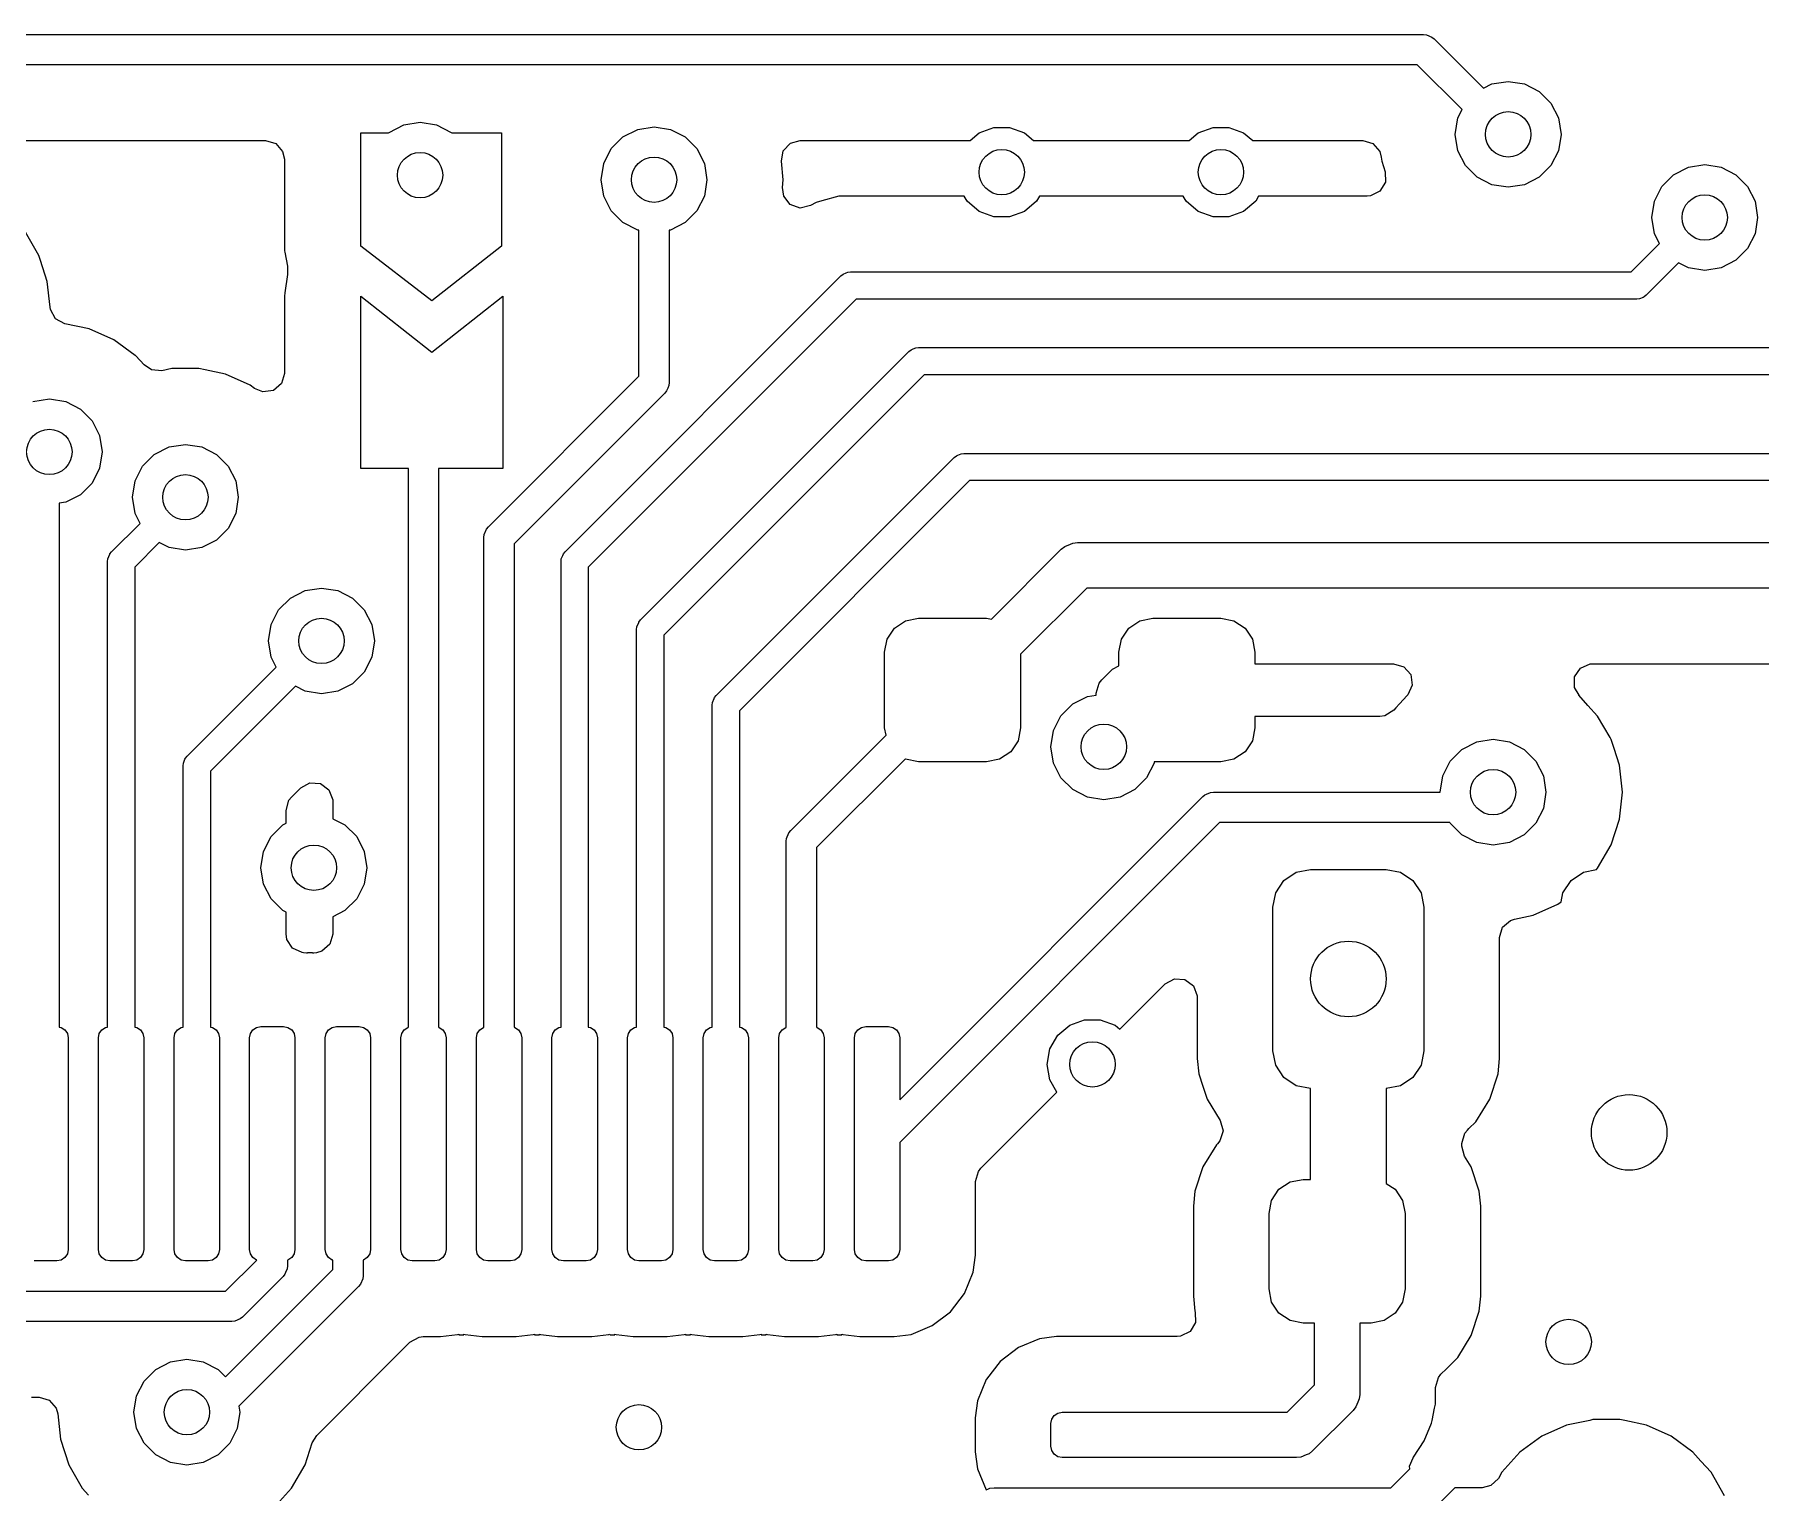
# Model space of a CAD drawing. Extents: x 70 to 224, y -154 to -54.
# Drawn here: x 127.95 to 139.37, y -113.03 to -103.39 of the extents above; entities that cross this region are included whole.
import ezdxf

# ---------------------------------------------------------------- set-up
doc = ezdxf.new("R2010")
doc.units = 0
doc.layers.add('BLACK', color=7, linetype='CONTINUOUS')

msp = doc.modelspace()

# ---------------------------------------------------------------- linework, layer by layer
at = {"layer": 'BLACK', "linetype": 'CONTINUOUS'}
for p, q in [((120.581422, -103.39), (137.14, -103.39)), ((137.14, -103.39), (137.159509, -103.391921)), ((137.159509, -103.391921), (137.195557, -103.406853)), ((137.195557, -103.406853), (137.210711, -103.419289)), ((137.210711, -103.419289), (137.536666, -103.745244)), ((137.098578, -103.59), (120.54, -103.59)), ((137.395244, -103.886666), (137.098578, -103.59)), ((137.536666, -103.745244), (137.591844, -103.71713)), ((137.591844, -103.71713), (137.7, -103.7)), ((137.7, -103.7), (137.808156, -103.71713)), ((137.808156, -103.71713), (137.905725, -103.766844)), ((137.905725, -103.766844), (137.983156, -103.844275)), ((137.36713, -103.941844), (137.395244, -103.886666)), ((137.983156, -103.844275), (138.03287, -103.941844)), ((130.296824, -104.036844), (130.394393, -103.98713)), ((130.394393, -103.98713), (130.502549, -103.97)), ((130.502549, -103.97), (130.610705, -103.98713)), ((130.610705, -103.98713), (130.708274, -104.036844)), ((131.941844, -104.01713), (132.05, -104)), ((132.05, -104), (132.158156, -104.01713)), ((134.2, -104.040192), (134.297906, -104.004558)), ((134.297906, -104.004558), (134.402094, -104.004558)), ((134.402094, -104.004558), (134.5, -104.040192)), ((135.65, -104.040192), (135.747906, -104.004558)), ((135.747906, -104.004558), (135.852094, -104.004558)), ((135.852094, -104.004558), (135.95, -104.040192)), ((137.35, -104.05), (137.36713, -103.941844)), ((138.03287, -103.941844), (138.05, -104.05)), ((126.932185, -104.0905), (129.4805, -104.0905)), ((129.4805, -104.0905), (129.547539, -104.110185)), ((129.547539, -104.110185), (129.593294, -104.162989)), ((130.11, -104.79), (130.11, -104.04)), ((130.11, -104.04), (130.293668, -104.04)), ((130.293668, -104.04), (130.296824, -104.036844)), ((130.708274, -104.036844), (130.71143, -104.04)), ((130.71143, -104.04), (131.04, -104.04)), ((131.04, -104.04), (131.04, -104.79)), ((131.766844, -104.144275), (131.844275, -104.066844)), ((131.844275, -104.066844), (131.941844, -104.01713)), ((132.158156, -104.01713), (132.255725, -104.066844)), ((132.255725, -104.066844), (132.333156, -104.144275)), ((132.904874, -104.158732), (132.952606, -104.107708)), ((132.952606, -104.107708), (133.015626, -104.0905)), ((133.015626, -104.0905), (134.140046, -104.0905)), ((134.140046, -104.0905), (134.2, -104.040192)), ((134.5, -104.040192), (134.559954, -104.0905)), ((134.559954, -104.0905), (135.590046, -104.0905)), ((135.590046, -104.0905), (135.65, -104.040192)), ((135.95, -104.040192), (136.009954, -104.0905)), ((136.009954, -104.0905), (136.737422, -104.0905)), ((136.737422, -104.0905), (136.804461, -104.110185)), ((136.804461, -104.110185), (136.850216, -104.162989)), ((137.36713, -104.158156), (137.35, -104.05)), ((138.05, -104.05), (138.03287, -104.158156)), ((129.593294, -104.162989), (129.6045, -104.2145)), ((129.6045, -104.2145), (129.6045, -104.79)), ((131.71713, -104.241844), (131.766844, -104.144275)), ((132.333156, -104.144275), (132.38287, -104.241844)), ((132.892305, -104.227459), (132.904874, -104.158732)), ((132.905185, -104.35), (132.892305, -104.227459)), ((136.850216, -104.162989), (136.860742, -104.201534)), ((136.860742, -104.201534), (136.863503, -104.227803)), ((136.863503, -104.227803), (136.886046, -104.297183)), ((137.416844, -104.255725), (137.36713, -104.158156)), ((138.03287, -104.158156), (137.983156, -104.255725)), ((131.7, -104.35), (131.71713, -104.241844)), ((131.71713, -104.458156), (131.7, -104.35)), ((132.38287, -104.241844), (132.4, -104.35)), ((132.4, -104.35), (132.38287, -104.458156)), ((132.899856, -104.400698), (132.905185, -104.35)), ((136.886046, -104.297183), (136.888041, -104.367023)), ((137.494275, -104.333156), (137.416844, -104.255725)), ((137.591844, -104.38287), (137.494275, -104.333156)), ((137.905725, -104.333156), (137.808156, -104.38287)), ((137.983156, -104.255725), (137.905725, -104.333156)), ((138.716844, -104.394275), (138.794275, -104.316844)), ((138.794275, -104.316844), (138.891844, -104.26713)), ((138.891844, -104.26713), (139, -104.25)), ((139, -104.25), (139.108156, -104.26713)), ((139.108156, -104.26713), (139.205725, -104.316844)), ((139.205725, -104.316844), (139.283156, -104.394275)), ((131.766844, -104.555725), (131.71713, -104.458156)), ((132.38287, -104.458156), (132.333156, -104.555725)), ((132.908059, -104.459743), (132.899856, -104.400698)), ((132.951249, -104.514665), (132.908059, -104.459743)), ((133.272259, -104.4595), (133.159621, -104.489681)), ((134.10094, -104.4595), (133.272259, -104.4595)), ((134.120187, -104.492836), (134.10094, -104.4595)), ((134.59906, -104.4595), (134.579813, -104.492836)), ((135.55094, -104.4595), (134.59906, -104.4595)), ((135.570187, -104.492836), (135.55094, -104.4595)), ((136.04906, -104.4595), (136.029813, -104.492836)), ((136.768115, -104.4595), (136.04906, -104.4595)), ((136.78926, -104.457684), (136.768115, -104.4595)), ((136.851961, -104.426856), (136.78926, -104.457684)), ((136.888041, -104.367023), (136.851961, -104.426856)), ((137.7, -104.4), (137.591844, -104.38287)), ((137.808156, -104.38287), (137.7, -104.4)), ((138.66713, -104.491844), (138.716844, -104.394275)), ((139.283156, -104.394275), (139.33287, -104.491844)), ((131.844275, -104.633156), (131.766844, -104.555725)), ((132.333156, -104.555725), (132.255725, -104.633156)), ((133.017276, -104.537517), (132.951249, -104.514665)), ((133.085176, -104.521046), (133.017276, -104.537517)), ((133.122075, -104.499742), (133.085176, -104.521046)), ((133.159621, -104.489681), (133.122075, -104.499742)), ((134.2, -104.559808), (134.120187, -104.492836)), ((134.297906, -104.595442), (134.2, -104.559808)), ((134.5, -104.559808), (134.402094, -104.595442)), ((134.579813, -104.492836), (134.5, -104.559808)), ((135.65, -104.559808), (135.570187, -104.492836)), ((135.747906, -104.595442), (135.65, -104.559808)), ((135.95, -104.559808), (135.852094, -104.595442)), ((136.029813, -104.492836), (135.95, -104.559808)), ((138.65, -104.6), (138.66713, -104.491844)), ((139.33287, -104.491844), (139.35, -104.6)), ((131.941844, -104.68287), (131.844275, -104.633156)), ((131.95, -104.684161), (131.941844, -104.68287)), ((131.95, -105.649914), (131.95, -104.684161)), ((132.158156, -104.68287), (132.15, -104.684161)), ((132.15, -104.684161), (132.15, -105.691336)), ((132.255725, -104.633156), (132.158156, -104.68287)), ((134.402094, -104.595442), (134.297906, -104.595442)), ((135.852094, -104.595442), (135.747906, -104.595442)), ((138.66713, -104.708156), (138.65, -104.6)), ((139.35, -104.6), (139.33287, -104.708156)), ((127.981249, -104.852164), (127.891859, -104.697335)), ((129.6045, -104.79), (129.605421, -104.820495)), ((130.58, -105.15), (130.11, -104.79)), ((131.04, -104.79), (130.58, -105.15)), ((138.51272, -104.96), (138.700017, -104.772702)), ((138.700017, -104.772702), (138.66713, -104.708156)), ((139.283156, -104.805725), (139.205725, -104.883156)), ((139.33287, -104.708156), (139.283156, -104.805725)), ((127.981252, -104.85217), (127.981249, -104.852164)), ((127.991787, -104.884593), (127.981252, -104.85217)), ((128.036497, -105.022197), (127.991787, -104.884593)), ((129.605421, -104.820495), (129.607421, -104.830202)), ((129.607421, -104.830202), (129.626262, -104.921671)), ((138.827297, -104.899982), (138.61364, -105.11364)), ((138.891844, -104.93287), (138.827297, -104.899982)), ((139.205725, -104.883156), (139.108156, -104.93287)), ((128.054541, -105.193879), (128.036497, -105.022197)), ((129.624976, -104.977584), (129.607671, -105.097949)), ((129.626262, -104.921671), (129.624334, -104.968533)), ((129.624334, -104.968533), (129.626238, -104.968807)), ((129.626238, -104.968807), (129.624976, -104.977583)), ((129.624976, -104.977583), (129.624976, -104.977584)), ((131.46136, -106.81136), (133.286361, -104.98636)), ((133.286361, -104.98636), (133.299999, -104.975167)), ((133.299999, -104.975167), (133.320094, -104.966844)), ((133.320094, -104.966844), (133.332442, -104.961729)), ((133.332442, -104.961729), (133.35, -104.96)), ((133.35, -104.96), (138.51272, -104.96)), ((139, -104.95), (138.891844, -104.93287)), ((139.108156, -104.93287), (139, -104.95)), ((129.607671, -105.097949), (129.6045, -105.120001)), ((129.6045, -105.120001), (129.6045, -105.630882)), ((130.11, -106.26), (130.11, -105.12)), ((130.11, -105.12), (130.58, -105.49)), ((130.58, -105.49), (131.05, -105.12)), ((131.05, -105.12), (131.05, -106.26)), ((133.387279, -105.14), (131.615, -106.912279)), ((138.55, -105.14), (133.387279, -105.14)), ((138.567558, -105.138271), (138.55, -105.14)), ((138.592522, -105.12793), (138.567558, -105.138271)), ((138.600002, -105.124832), (138.592522, -105.12793)), ((138.61364, -105.11364), (138.600002, -105.124832)), ((128.056822, -105.207842), (128.054541, -105.193879)), ((128.090598, -105.269005), (128.056822, -105.207842)), ((128.15208, -105.302197), (128.090598, -105.269005)), ((128.314265, -105.33667), (128.15208, -105.302197)), ((128.314267, -105.336671), (128.314265, -105.33667)), ((128.477593, -105.409388), (128.314267, -105.336671)), ((128.618484, -105.511752), (128.477593, -105.409388)), ((131.96136, -107.26136), (133.73636, -105.48636)), ((133.73636, -105.48636), (133.749998, -105.475168)), ((133.749998, -105.475168), (133.764223, -105.469276)), ((133.764223, -105.469276), (133.782442, -105.461729)), ((133.782442, -105.461729), (133.8, -105.46)), ((133.8, -105.46), (139.51272, -105.46)), ((128.622231, -105.514475), (128.618484, -105.511752)), ((128.67688, -105.575168), (128.622231, -105.514475)), ((128.725141, -105.608168), (128.67688, -105.575168)), ((128.860609, -105.5995), (128.794808, -105.613486)), ((129.039391, -105.5995), (128.860609, -105.5995)), ((129.080171, -105.608168), (129.039391, -105.5995)), ((128.794808, -105.613486), (128.725141, -105.608168)), ((129.214265, -105.63667), (129.080171, -105.608168)), ((129.214267, -105.636671), (129.214265, -105.63667)), ((129.377593, -105.709388), (129.214267, -105.636671)), ((129.377594, -105.709389), (129.377593, -105.709388)), ((129.407614, -105.7312), (129.377594, -105.709389)), ((129.584815, -105.697921), (129.532011, -105.743676)), ((129.6045, -105.630882), (129.584815, -105.697921)), ((130.954288, -106.645626), (131.95, -105.649914)), ((133.83728, -105.64), (132.115, -107.36228)), ((132.148079, -105.710845), (132.140706, -105.728644)), ((132.15, -105.691336), (132.148079, -105.710845)), ((139.55, -105.64), (133.83728, -105.64)), ((127.941844, -105.81713), (128.05, -105.8)), ((128.05, -105.8), (128.158156, -105.81713)), ((128.158156, -105.81713), (128.255725, -105.866844)), ((129.462853, -105.75362), (129.407614, -105.7312)), ((129.532011, -105.743676), (129.462853, -105.75362)), ((132.12071, -105.762047), (131.124999, -106.757758)), ((132.133147, -105.746894), (132.12071, -105.762047)), ((132.140706, -105.728644), (132.133147, -105.746894)), ((128.255725, -105.866844), (128.333156, -105.944275)), ((128.333156, -105.944275), (128.38287, -106.041844)), ((128.38287, -106.041844), (128.4, -106.15)), ((128.4, -106.15), (128.38287, -106.258156)), ((128.666844, -106.244275), (128.744275, -106.166844)), ((128.744275, -106.166844), (128.841844, -106.11713)), ((128.841844, -106.11713), (128.95, -106.1)), ((128.95, -106.1), (129.058156, -106.11713)), ((129.058156, -106.11713), (129.155725, -106.166844)), ((129.155725, -106.166844), (129.233156, -106.244275)), ((134.03636, -106.186361), (134.049998, -106.175168)), ((134.049998, -106.175168), (134.0595, -106.171231)), ((134.0595, -106.171231), (134.082442, -106.161729)), ((134.082442, -106.161729), (134.1, -106.16)), ((134.1, -106.16), (140.306335, -106.16)), ((128.38287, -106.258156), (128.333156, -106.355725)), ((128.61713, -106.341844), (128.666844, -106.244275)), ((129.233156, -106.244275), (129.28287, -106.341844)), ((130.425, -106.26), (130.11, -106.26)), ((130.425, -109.954972), (130.425, -106.26)), ((131.05, -106.26), (130.625, -106.26)), ((130.625, -106.26), (130.625, -109.954972)), ((132.46136, -107.76136), (134.03636, -106.186361)), ((128.333156, -106.355725), (128.255725, -106.433156)), ((128.6, -106.45), (128.61713, -106.341844)), ((129.28287, -106.341844), (129.3, -106.45)), ((134.137279, -106.34), (132.615, -107.862279)), ((140.333355, -106.34), (134.137279, -106.34)), ((128.158156, -106.48287), (128.115, -106.489705)), ((128.115, -106.489705), (128.115, -109.952983)), ((128.255725, -106.433156), (128.158156, -106.48287)), ((128.61713, -106.558156), (128.6, -106.45)), ((129.3, -106.45), (129.28287, -106.558156)), ((128.461361, -106.811359), (128.650018, -106.622702)), ((128.650018, -106.622702), (128.61713, -106.558156)), ((129.28287, -106.558156), (129.233156, -106.655725)), ((129.155725, -106.733156), (129.058156, -106.78287)), ((129.233156, -106.655725), (129.155725, -106.733156)), ((130.924999, -106.716337), (130.92692, -106.696828)), ((130.924999, -109.954972), (130.924999, -106.716337)), ((130.92692, -106.696828), (130.941852, -106.66078)), ((130.941852, -106.66078), (130.954288, -106.645626)), ((128.435001, -106.874999), (128.43673, -106.857441)), ((128.43673, -106.857441), (128.449947, -106.825533)), ((128.449947, -106.825533), (128.450169, -106.824997)), ((128.450169, -106.824997), (128.461361, -106.811359)), ((128.777297, -106.749981), (128.615001, -106.912278)), ((128.841844, -106.78287), (128.777297, -106.749981)), ((128.95, -106.8), (128.841844, -106.78287)), ((129.058156, -106.78287), (128.95, -106.8)), ((131.124999, -106.757758), (131.124999, -109.954972)), ((131.435, -106.875), (131.436729, -106.857442)), ((131.436729, -106.857442), (131.446293, -106.834353)), ((131.446293, -106.834353), (131.450168, -106.824998)), ((131.450168, -106.824998), (131.46136, -106.81136)), ((134.281585, -107.256282), (134.743934, -106.793934)), ((134.743934, -106.793934), (134.766665, -106.775279)), ((134.766665, -106.775279), (134.805445, -106.759216)), ((134.805445, -106.759216), (134.820736, -106.752882)), ((134.820736, -106.752882), (134.85, -106.75)), ((134.85, -106.75), (141.5, -106.75)), ((128.435001, -109.952983), (128.435001, -106.874999)), ((128.615001, -106.912278), (128.615001, -109.952983)), ((131.435, -109.952983), (131.435, -106.875)), ((131.615, -106.912279), (131.615, -109.952983)), ((129.644275, -107.116844), (129.741844, -107.06713)), ((129.741844, -107.06713), (129.85, -107.05)), ((129.85, -107.05), (129.958156, -107.06713)), ((129.958156, -107.06713), (130.055725, -107.116844)), ((134.912132, -107.05), (134.475, -107.487132)), ((141.437868, -107.05), (134.912132, -107.05)), ((129.51713, -107.291844), (129.566844, -107.194275)), ((129.566844, -107.194275), (129.644275, -107.116844)), ((130.055725, -107.116844), (130.133156, -107.194275)), ((130.133156, -107.194275), (130.18287, -107.291844)), ((129.5, -107.4), (129.51713, -107.291844)), ((130.18287, -107.291844), (130.2, -107.4)), ((131.935, -107.325), (131.936729, -107.307442)), ((131.936729, -107.307442), (131.949248, -107.277219)), ((131.949248, -107.277219), (131.950168, -107.274998)), ((131.950168, -107.274998), (131.96136, -107.26136)), ((133.592127, -107.388896), (133.640901, -107.315901)), ((133.640901, -107.315901), (133.713896, -107.267127)), ((133.713896, -107.267127), (133.8, -107.25)), ((133.8, -107.25), (134.25, -107.25)), ((134.25, -107.25), (134.281585, -107.256282)), ((135.142127, -107.388896), (135.190901, -107.315901)), ((135.190901, -107.315901), (135.263896, -107.267127)), ((135.263896, -107.267127), (135.35, -107.25)), ((135.35, -107.25), (135.8, -107.25)), ((135.8, -107.25), (135.886104, -107.267127)), ((135.886104, -107.267127), (135.959099, -107.315901)), ((135.959099, -107.315901), (136.007873, -107.388896)), ((129.51713, -107.508156), (129.5, -107.4)), ((130.2, -107.4), (130.18287, -107.508156)), ((131.935, -109.952983), (131.935, -107.325)), ((132.115, -107.36228), (132.115, -109.952983)), ((133.575, -107.475), (133.592127, -107.388896)), ((135.125, -107.475), (135.142127, -107.388896)), ((136.007873, -107.388896), (136.025, -107.475)), ((129.550018, -107.572702), (129.51713, -107.508156)), ((130.18287, -107.508156), (130.133156, -107.605725)), ((133.575, -107.975), (133.575, -107.475)), ((134.475, -107.487132), (134.475, -107.975)), ((135.125, -107.563954), (135.125, -107.475)), ((136.025, -107.475), (136.025, -107.5505)), ((128.96136, -108.16136), (129.550018, -107.572702)), ((130.133156, -107.605725), (130.055725, -107.683156)), ((134.995183, -107.678769), (135.011818, -107.658126)), ((135.011818, -107.658126), (135.083127, -107.586818)), ((135.083127, -107.586818), (135.125, -107.563954)), ((136.025, -107.5505), (136.942381, -107.5505)), ((136.942381, -107.5505), (137.00942, -107.570185)), ((137.00942, -107.570185), (137.055175, -107.622989)), ((137.055175, -107.622989), (137.065119, -107.692147)), ((138.138003, -107.707182), (138.139323, -107.637325)), ((138.139323, -107.637325), (138.1782, -107.57927)), ((138.1782, -107.57927), (138.242293, -107.551451)), ((138.242293, -107.551451), (138.257619, -107.5505)), ((138.257619, -107.5505), (141.179192, -107.5505)), ((129.677297, -107.699981), (129.115, -108.262279)), ((129.741844, -107.73287), (129.677297, -107.699981)), ((129.85, -107.75), (129.741844, -107.73287)), ((129.958156, -107.73287), (129.85, -107.75)), ((130.055725, -107.683156), (129.958156, -107.73287)), ((132.447866, -107.780557), (132.450168, -107.774998)), ((132.450168, -107.774998), (132.46136, -107.76136)), ((134.819275, -107.816844), (134.916844, -107.76713)), ((134.916844, -107.76713), (134.975499, -107.75784)), ((134.975499, -107.745807), (134.995183, -107.678769)), ((134.975499, -107.75784), (134.975499, -107.745807)), ((137.030907, -107.760989), (136.981817, -107.81551)), ((137.036094, -107.755703), (137.030907, -107.760989)), ((137.065119, -107.692147), (137.036094, -107.755703)), ((138.169459, -107.758223), (138.138003, -107.707182)), ((138.167882, -107.759644), (138.169459, -107.758223)), ((138.227637, -107.826009), (138.167882, -107.759644)), ((132.435, -107.825), (132.436729, -107.807442)), ((132.435, -109.952983), (132.435, -107.825)), ((132.436729, -107.807442), (132.447866, -107.780557)), ((132.615, -107.862279), (132.615, -109.952983)), ((134.741844, -107.894275), (134.819275, -107.816844)), ((136.943134, -107.858472), (136.883647, -107.895121)), ((136.956696, -107.84341), (136.943134, -107.858472)), ((136.981817, -107.81551), (136.956696, -107.84341)), ((138.291859, -107.897335), (138.227637, -107.826009)), ((133.584718, -108.023859), (133.575, -107.975)), ((134.475, -107.975), (134.457873, -108.061104)), ((134.675, -108.1), (134.69213, -107.991844)), ((134.69213, -107.991844), (134.741844, -107.894275)), ((136.025, -107.975), (136.007873, -108.061104)), ((136.850984, -107.8995), (136.025, -107.8995)), ((136.025, -107.8995), (136.025, -107.975)), ((136.883647, -107.895121), (136.850984, -107.8995)), ((138.373912, -108.039456), (138.291859, -107.897335)), ((132.954289, -108.654289), (133.584718, -108.023859)), ((134.457873, -108.061104), (134.409099, -108.134099)), ((134.69213, -108.208156), (134.675, -108.1)), ((136.007873, -108.061104), (135.959099, -108.134099)), ((137.316844, -108.194275), (137.394275, -108.116844)), ((137.394275, -108.116844), (137.491844, -108.06713)), ((137.491844, -108.06713), (137.6, -108.05)), ((137.6, -108.05), (137.708156, -108.06713)), ((137.708156, -108.06713), (137.805725, -108.116844)), ((137.805725, -108.116844), (137.883156, -108.194275)), ((138.381249, -108.052164), (138.373912, -108.039456)), ((138.381252, -108.05217), (138.381249, -108.052164)), ((138.400533, -108.111511), (138.381252, -108.05217)), ((138.436497, -108.222197), (138.400533, -108.111511)), ((128.935, -108.225), (128.936729, -108.207442)), ((128.935, -109.952983), (128.935, -108.225)), ((128.936729, -108.207442), (128.947083, -108.182447)), ((128.947083, -108.182447), (128.950168, -108.174998)), ((128.950168, -108.174998), (128.96136, -108.16136)), ((133.71069, -108.180731), (133.125, -108.766421)), ((133.713896, -108.182873), (133.71069, -108.180731)), ((133.8, -108.2), (133.713896, -108.182873)), ((134.25, -108.2), (133.8, -108.2)), ((134.336104, -108.182873), (134.25, -108.2)), ((134.409099, -108.134099), (134.336104, -108.182873)), ((134.741844, -108.305725), (134.69213, -108.208156)), ((135.35787, -108.208156), (135.308156, -108.305725)), ((135.359162, -108.2), (135.35787, -108.208156)), ((135.8, -108.2), (135.359162, -108.2)), ((135.886104, -108.182873), (135.8, -108.2)), ((135.959099, -108.134099), (135.886104, -108.182873)), ((137.26713, -108.291844), (137.316844, -108.194275)), ((137.883156, -108.194275), (137.93287, -108.291844)), ((138.455185, -108.4), (138.436497, -108.222197)), ((129.115, -108.262279), (129.115, -109.952983)), ((129.712819, -108.372274), (129.774142, -108.338789)), ((129.774142, -108.338789), (129.843834, -108.343773)), ((129.843834, -108.343773), (129.899767, -108.385645)), ((134.819275, -108.383156), (134.741844, -108.305725)), ((135.308156, -108.305725), (135.230725, -108.383156)), ((137.25, -108.4), (137.26713, -108.291844)), ((137.93287, -108.291844), (137.95, -108.4)), ((129.6155, -108.520955), (129.635185, -108.453916)), ((129.635185, -108.453916), (129.651819, -108.433274)), ((129.651819, -108.433274), (129.712819, -108.372274)), ((129.899767, -108.385645), (129.924184, -108.451109)), ((129.924184, -108.451109), (129.9245, -108.459955)), ((129.9245, -108.459955), (129.9245, -108.575457)), ((133.674999, -110.433578), (135.679288, -108.429289)), ((134.916844, -108.43287), (134.819275, -108.383156)), ((135.025, -108.45), (134.916844, -108.43287)), ((135.133156, -108.43287), (135.025, -108.45)), ((135.230725, -108.383156), (135.133156, -108.43287)), ((135.679288, -108.429289), (135.694441, -108.416853)), ((135.694441, -108.416853), (135.704999, -108.412479)), ((135.704999, -108.412479), (135.73049, -108.401921)), ((135.73049, -108.401921), (135.749999, -108.4)), ((135.749999, -108.4), (137.25, -108.4)), ((137.95, -108.4), (137.93287, -108.508156)), ((138.436497, -108.577803), (138.455185, -108.4)), ((129.6155, -108.606029), (129.6155, -108.520955)), ((137.93287, -108.508156), (137.883156, -108.605725)), ((129.516844, -108.694275), (129.594275, -108.616844)), ((129.594275, -108.616844), (129.6155, -108.606029)), ((129.9245, -108.575457), (130.005725, -108.616844)), ((130.005725, -108.616844), (130.083156, -108.694275)), ((132.926921, -108.705491), (132.941853, -108.669443)), ((132.941853, -108.669443), (132.954289, -108.654289)), ((135.791421, -108.6), (133.674999, -110.716422)), ((137.313927, -108.6), (135.791421, -108.6)), ((137.316844, -108.605725), (137.313927, -108.6)), ((137.394275, -108.683156), (137.316844, -108.605725)), ((137.491844, -108.73287), (137.394275, -108.683156)), ((137.805725, -108.683156), (137.708156, -108.73287)), ((137.883156, -108.605725), (137.805725, -108.683156)), ((138.38125, -108.747835), (138.436497, -108.577803)), ((129.45, -108.9), (129.46713, -108.791844)), ((129.46713, -108.791844), (129.516844, -108.694275)), ((130.083156, -108.694275), (130.13287, -108.791844)), ((130.13287, -108.791844), (130.15, -108.9)), ((132.925, -108.725), (132.926921, -108.705491)), ((132.925, -109.954972), (132.925, -108.725)), ((133.125, -108.766421), (133.125, -109.954972)), ((137.6, -108.75), (137.491844, -108.73287)), ((137.708156, -108.73287), (137.6, -108.75)), ((138.291859, -108.902665), (138.38125, -108.747835)), ((129.46713, -109.008156), (129.45, -108.9)), ((130.15, -108.9), (130.13287, -109.008156)), ((136.297312, -108.929386), (136.392983, -108.910356)), ((136.392983, -108.910356), (136.892983, -108.910356)), ((136.892983, -108.910356), (136.988654, -108.929386)), ((138.19731, -108.929386), (138.283178, -108.912305)), ((138.283178, -108.912305), (138.291859, -108.902665)), ((129.516844, -109.105725), (129.46713, -109.008156)), ((130.13287, -109.008156), (130.083156, -109.105725)), ((136.162013, -109.064685), (136.216206, -108.983579)), ((136.216206, -108.983579), (136.297312, -108.929386)), ((136.988654, -108.929386), (137.06976, -108.983579)), ((137.06976, -108.983579), (137.123953, -109.064685)), ((138.062011, -109.064685), (138.116204, -108.983579)), ((138.116204, -108.983579), (138.19731, -108.929386)), ((129.594275, -109.183156), (129.516844, -109.105725)), ((130.083156, -109.105725), (130.005725, -109.183156)), ((136.142983, -109.160356), (136.162013, -109.064685)), ((137.123953, -109.064685), (137.142983, -109.160356)), ((137.864267, -109.213329), (138.027593, -109.140612)), ((138.027593, -109.140612), (138.050171, -109.124207)), ((138.050171, -109.124207), (138.062011, -109.064685)), ((129.6155, -109.19397), (129.594275, -109.183156)), ((129.6155, -109.337829), (129.6155, -109.19397)), ((130.005725, -109.183156), (129.9245, -109.224542)), ((129.9245, -109.224542), (129.9245, -109.339146)), ((136.142983, -110.110356), (136.142983, -109.160356)), ((137.142983, -109.160356), (137.142983, -110.110356)), ((137.663166, -109.293632), (137.71597, -109.247877)), ((137.71597, -109.247877), (137.741699, -109.239381)), ((137.741699, -109.239381), (137.864267, -109.213329)), ((129.620946, -109.374174), (129.6155, -109.337829)), ((129.9245, -109.339146), (129.904815, -109.406185)), ((137.643482, -109.36067), (137.663166, -109.293632)), ((137.643483, -110.160365), (137.643482, -109.36067)), ((129.659415, -109.432499), (129.620946, -109.374174)), ((129.723311, -109.460768), (129.659415, -109.432499)), ((129.73185, -109.461892), (129.723311, -109.460768)), ((129.750236, -109.464313), (129.73185, -109.461892)), ((129.750237, -109.464313), (129.750236, -109.464313)), ((129.758289, -109.465374), (129.750237, -109.464313)), ((129.758681, -109.462399), (129.758289, -109.465374)), ((129.791318, -109.462399), (129.758681, -109.462399)), ((129.79171, -109.465374), (129.791318, -109.462399)), ((129.799762, -109.464313), (129.79171, -109.465374)), ((129.799764, -109.464313), (129.799762, -109.464313)), ((129.816688, -109.462084), (129.799764, -109.464313)), ((129.852011, -109.45194), (129.816688, -109.462084)), ((129.904815, -109.406185), (129.852011, -109.45194)), ((135.132102, -109.967129), (135.430804, -109.668428)), ((135.430804, -109.668428), (135.492125, -109.634945)), ((135.492125, -109.634945), (135.561817, -109.639929)), ((135.561817, -109.639929), (135.61775, -109.681801)), ((135.61775, -109.681801), (135.642167, -109.747265)), ((135.642167, -109.747265), (135.642483, -109.756111)), ((135.642483, -109.756111), (135.642483, -110.160357)), ((134.720187, -110.007164), (134.8, -109.940192)), ((134.8, -109.940192), (134.897906, -109.904558)), ((134.897906, -109.904558), (135.002094, -109.904558)), ((135.002094, -109.904558), (135.1, -109.940192)), ((135.1, -109.940192), (135.132102, -109.967129)), ((128.115, -109.952983), (128.128701, -109.955709)), ((128.128701, -109.955709), (128.153033, -109.971967)), ((128.153033, -109.971967), (128.169291, -109.996299)), ((128.169291, -109.996299), (128.175, -110.025)), ((128.175, -110.025), (128.175, -111.425)), ((128.375001, -110.025), (128.38071, -109.996299)), ((128.375001, -111.425), (128.375001, -110.025)), ((128.38071, -109.996299), (128.396968, -109.971967)), ((128.396968, -109.971967), (128.4213, -109.955709)), ((128.4213, -109.955709), (128.435001, -109.952983)), ((128.615001, -109.952983), (128.628702, -109.955709)), ((128.628702, -109.955709), (128.653034, -109.971967)), ((128.653034, -109.971967), (128.669292, -109.996299)), ((128.669292, -109.996299), (128.675001, -110.025)), ((128.675001, -110.025), (128.675001, -111.425)), ((128.875, -110.025), (128.880709, -109.996299)), ((128.875, -111.425), (128.875, -110.025)), ((128.880709, -109.996299), (128.896967, -109.971967)), ((128.896967, -109.971967), (128.921299, -109.955709)), ((128.921299, -109.955709), (128.935, -109.952983)), ((129.115, -109.952983), (129.128701, -109.955709)), ((129.128701, -109.955709), (129.153033, -109.971967)), ((129.153033, -109.971967), (129.169291, -109.996299)), ((129.169291, -109.996299), (129.175, -110.025)), ((129.175, -110.025), (129.175, -111.425)), ((129.375, -110.025), (129.380709, -109.996299)), ((129.375, -111.425), (129.375, -110.025)), ((129.380709, -109.996299), (129.396967, -109.971967)), ((129.396967, -109.971967), (129.421299, -109.955709)), ((129.421299, -109.955709), (129.45, -109.95)), ((129.45, -109.95), (129.6, -109.95)), ((129.6, -109.95), (129.628701, -109.955709)), ((129.628701, -109.955709), (129.653033, -109.971967)), ((129.653033, -109.971967), (129.669291, -109.996299)), ((129.669291, -109.996299), (129.675, -110.025)), ((129.675, -110.025), (129.675, -111.425)), ((129.875, -110.025), (129.880709, -109.996299)), ((129.875, -111.425), (129.875, -110.025)), ((129.880709, -109.996299), (129.896967, -109.971967)), ((129.896967, -109.971967), (129.921299, -109.955709)), ((129.921299, -109.955709), (129.95, -109.95)), ((129.95, -109.95), (130.1, -109.95)), ((130.1, -109.95), (130.128701, -109.955709)), ((130.128701, -109.955709), (130.153033, -109.971967)), ((130.153033, -109.971967), (130.169291, -109.996299)), ((130.169291, -109.996299), (130.175, -110.025)), ((130.175, -110.025), (130.175, -111.425)), ((130.375, -110.025), (130.380709, -109.996299)), ((130.375, -111.425), (130.375, -110.025)), ((130.380709, -109.996299), (130.396967, -109.971967)), ((130.396967, -109.971967), (130.421299, -109.955709)), ((130.421299, -109.955709), (130.425, -109.954972)), ((130.625, -109.954972), (130.628701, -109.955709)), ((130.628701, -109.955709), (130.653033, -109.971967)), ((130.653033, -109.971967), (130.669291, -109.996299)), ((130.669291, -109.996299), (130.675, -110.025)), ((130.675, -110.025), (130.675, -111.425)), ((130.874999, -110.025), (130.880708, -109.996299)), ((130.874999, -111.425), (130.874999, -110.025)), ((130.880708, -109.996299), (130.896966, -109.971967)), ((130.896966, -109.971967), (130.921298, -109.955709)), ((130.921298, -109.955709), (130.924999, -109.954972)), ((131.124999, -109.954972), (131.1287, -109.955709)), ((131.1287, -109.955709), (131.153032, -109.971967)), ((131.153032, -109.971967), (131.16929, -109.996299)), ((131.16929, -109.996299), (131.174999, -110.025)), ((131.174999, -110.025), (131.174999, -111.425)), ((131.375, -110.025), (131.380709, -109.996299)), ((131.375, -111.425), (131.375, -110.025)), ((131.380709, -109.996299), (131.396967, -109.971967)), ((131.396967, -109.971967), (131.421299, -109.955709)), ((131.421299, -109.955709), (131.435, -109.952983)), ((131.615, -109.952983), (131.628701, -109.955709)), ((131.628701, -109.955709), (131.653033, -109.971967)), ((131.653033, -109.971967), (131.669291, -109.996299)), ((131.669291, -109.996299), (131.675, -110.025)), ((131.675, -110.025), (131.675, -111.425)), ((131.875, -110.025), (131.880709, -109.996299)), ((131.875, -111.425), (131.875, -110.025)), ((131.880709, -109.996299), (131.896967, -109.971967)), ((131.896967, -109.971967), (131.921299, -109.955709)), ((131.921299, -109.955709), (131.935, -109.952983)), ((132.115, -109.952983), (132.128701, -109.955709)), ((132.128701, -109.955709), (132.153033, -109.971967)), ((132.153033, -109.971967), (132.169291, -109.996299)), ((132.169291, -109.996299), (132.175, -110.025)), ((132.175, -110.025), (132.175, -111.425)), ((132.375, -110.025), (132.380709, -109.996299)), ((132.375, -111.425), (132.375, -110.025)), ((132.380709, -109.996299), (132.396967, -109.971967)), ((132.396967, -109.971967), (132.421299, -109.955709)), ((132.421299, -109.955709), (132.435, -109.952983)), ((132.615, -109.952983), (132.628701, -109.955709)), ((132.628701, -109.955709), (132.653033, -109.971967)), ((132.653033, -109.971967), (132.669291, -109.996299)), ((132.669291, -109.996299), (132.675, -110.025)), ((132.675, -110.025), (132.675, -111.425)), ((132.875, -110.025), (132.880709, -109.996299)), ((132.875, -111.425), (132.875, -110.025)), ((132.880709, -109.996299), (132.896967, -109.971967)), ((132.896967, -109.971967), (132.921299, -109.955709)), ((132.921299, -109.955709), (132.925, -109.954972)), ((133.125, -109.954972), (133.128701, -109.955709)), ((133.128701, -109.955709), (133.153033, -109.971967)), ((133.153033, -109.971967), (133.169291, -109.996299)), ((133.169291, -109.996299), (133.175, -110.025)), ((133.175, -110.025), (133.175, -111.425)), ((133.374999, -110.025), (133.380708, -109.996299)), ((133.374999, -111.425), (133.374999, -110.025)), ((133.380708, -109.996299), (133.396966, -109.971967)), ((133.396966, -109.971967), (133.421298, -109.955709)), ((133.421298, -109.955709), (133.449999, -109.95)), ((133.449999, -109.95), (133.599999, -109.95)), ((133.599999, -109.95), (133.6287, -109.955709)), ((133.6287, -109.955709), (133.653032, -109.971967)), ((133.653032, -109.971967), (133.66929, -109.996299)), ((133.66929, -109.996299), (133.674999, -110.025)), ((133.674999, -110.025), (133.674999, -110.433578)), ((134.668092, -110.097394), (134.720187, -110.007164)), ((134.65, -110.2), (134.668092, -110.097394)), ((135.642483, -110.160357), (135.642484, -110.160375)), ((135.642484, -110.160375), (135.652983, -110.263152)), ((136.162013, -110.206027), (136.142983, -110.110356)), ((137.142983, -110.110356), (137.123953, -110.206027)), ((137.632982, -110.263153), (137.643483, -110.160365)), ((134.668092, -110.302606), (134.65, -110.2)), ((135.652983, -110.263152), (135.652984, -110.263155)), ((135.652984, -110.263155), (135.679939, -110.344498)), ((136.216206, -110.287133), (136.162013, -110.206027)), ((137.123953, -110.206027), (137.06976, -110.287133)), ((137.577797, -110.42969), (137.632982, -110.263153)), ((134.211813, -110.88742), (134.715139, -110.384093)), ((134.715139, -110.384093), (134.668092, -110.302606)), ((135.679939, -110.344498), (135.708169, -110.42969)), ((136.297312, -110.341326), (136.216206, -110.287133)), ((136.392983, -110.360356), (136.297312, -110.341326)), ((136.392983, -110.960356), (136.392983, -110.360356)), ((136.988654, -110.341326), (136.892983, -110.360356)), ((136.892983, -110.360356), (136.892983, -110.986768)), ((137.06976, -110.287133), (136.988654, -110.341326)), ((135.708169, -110.42969), (135.79574, -110.571666)), ((137.485695, -110.579012), (137.577797, -110.42969)), ((135.79574, -110.571666), (135.81418, -110.639058)), ((137.429802, -110.634905), (137.439706, -110.625001)), ((137.439706, -110.625001), (137.485695, -110.579012)), ((133.674999, -110.716422), (133.674999, -111.425)), ((135.770011, -110.732315), (135.680983, -110.87665)), ((135.777886, -110.72444), (135.770011, -110.732315)), ((135.793257, -110.705721), (135.777886, -110.72444)), ((135.81418, -110.639058), (135.793257, -110.705721)), ((137.393483, -110.722586), (137.413168, -110.655547)), ((137.393483, -110.741783), (137.393483, -110.722586)), ((137.411945, -110.80688), (137.393483, -110.741783)), ((137.413168, -110.655547), (137.429802, -110.634905)), ((137.45498, -110.87665), (137.411945, -110.80688)), ((134.175499, -110.975096), (134.195184, -110.908057)), ((134.195184, -110.908057), (134.211813, -110.88742)), ((135.680978, -110.876661), (135.627633, -111.037646)), ((135.680983, -110.87665), (135.680978, -110.876661)), ((136.256878, -110.977483), (136.342982, -110.960356)), ((136.342982, -110.960356), (136.392983, -110.960356)), ((137.454981, -110.876653), (137.45498, -110.87665)), ((137.454985, -110.876659), (137.454981, -110.876653)), ((137.508331, -111.037648), (137.454985, -110.876659)), ((134.175499, -111.46272), (134.175499, -110.975096)), ((135.627633, -111.037646), (135.617482, -111.137003)), ((136.135109, -111.099252), (136.183883, -111.026257)), ((136.183883, -111.026257), (136.256878, -110.977483)), ((136.892983, -110.986768), (136.952081, -111.026257)), ((136.952081, -111.026257), (137.000855, -111.099252)), ((137.518481, -111.137012), (137.508331, -111.037648)), ((135.617482, -111.137003), (135.617482, -111.733693)), ((136.117982, -111.185356), (136.135109, -111.099252)), ((136.117982, -111.685356), (136.117982, -111.185356)), ((137.000855, -111.099252), (137.017982, -111.185356)), ((137.017982, -111.185356), (137.017982, -111.685356)), ((137.518482, -111.733701), (137.518481, -111.137012)), ((128.175, -111.425), (128.169291, -111.453701)), ((128.38071, -111.453701), (128.375001, -111.425)), ((128.675001, -111.425), (128.669292, -111.453701)), ((128.880709, -111.453701), (128.875, -111.425)), ((129.175, -111.425), (129.169291, -111.453701)), ((129.380709, -111.453701), (129.375, -111.425)), ((129.675, -111.425), (129.669291, -111.453701)), ((129.880709, -111.453701), (129.875, -111.425)), ((130.175, -111.425), (130.169291, -111.453701)), ((130.380709, -111.453701), (130.375, -111.425)), ((130.675, -111.425), (130.669291, -111.453701)), ((130.880708, -111.453701), (130.874999, -111.425)), ((131.174999, -111.425), (131.16929, -111.453701)), ((131.380709, -111.453701), (131.375, -111.425)), ((131.675, -111.425), (131.669291, -111.453701)), ((131.880709, -111.453701), (131.875, -111.425)), ((132.175, -111.425), (132.169291, -111.453701)), ((132.380709, -111.453701), (132.375, -111.425)), ((132.675, -111.425), (132.669291, -111.453701)), ((132.880709, -111.453701), (132.875, -111.425)), ((133.175, -111.425), (133.169291, -111.453701)), ((133.380708, -111.453701), (133.374999, -111.425)), ((133.674999, -111.425), (133.66929, -111.453701)), ((128.1, -111.5), (127.95, -111.5)), ((128.128701, -111.494291), (128.1, -111.5)), ((128.153033, -111.478033), (128.128701, -111.494291)), ((128.169291, -111.453701), (128.153033, -111.478033)), ((128.396968, -111.478033), (128.38071, -111.453701)), ((128.4213, -111.494291), (128.396968, -111.478033)), ((128.450001, -111.5), (128.4213, -111.494291)), ((128.600001, -111.5), (128.450001, -111.5)), ((128.628702, -111.494291), (128.600001, -111.5)), ((128.653034, -111.478033), (128.628702, -111.494291)), ((128.669292, -111.453701), (128.653034, -111.478033)), ((128.896967, -111.478033), (128.880709, -111.453701)), ((128.921299, -111.494291), (128.896967, -111.478033)), ((128.95, -111.5), (128.921299, -111.494291)), ((129.1, -111.5), (128.95, -111.5)), ((129.128701, -111.494291), (129.1, -111.5)), ((129.153033, -111.478033), (129.128701, -111.494291)), ((129.169291, -111.453701), (129.153033, -111.478033)), ((129.215988, -111.7), (129.421631, -111.494357)), ((129.396967, -111.478033), (129.380709, -111.453701)), ((129.421299, -111.494291), (129.396967, -111.478033)), ((129.421631, -111.494357), (129.421299, -111.494291)), ((129.625, -111.53241), (129.623079, -111.551919)), ((129.628701, -111.494291), (129.625, -111.495027)), ((129.625, -111.495027), (129.625, -111.53241)), ((129.653033, -111.478033), (129.628701, -111.494291)), ((129.669291, -111.453701), (129.653033, -111.478033)), ((129.896967, -111.478033), (129.880709, -111.453701)), ((129.921299, -111.494291), (129.896967, -111.478033)), ((129.925, -111.495027), (129.921299, -111.494291)), ((129.925, -111.556674), (129.925, -111.495027)), ((130.128701, -111.494291), (130.125, -111.495027)), ((130.125, -111.495027), (130.125, -111.598096)), ((130.153033, -111.478033), (130.128701, -111.494291)), ((130.169291, -111.453701), (130.153033, -111.478033)), ((130.396967, -111.478033), (130.380709, -111.453701)), ((130.421299, -111.494291), (130.396967, -111.478033)), ((130.45, -111.5), (130.421299, -111.494291)), ((130.6, -111.5), (130.45, -111.5)), ((130.628701, -111.494291), (130.6, -111.5)), ((130.653033, -111.478033), (130.628701, -111.494291)), ((130.669291, -111.453701), (130.653033, -111.478033)), ((130.896966, -111.478033), (130.880708, -111.453701)), ((130.921298, -111.494291), (130.896966, -111.478033)), ((130.949999, -111.5), (130.921298, -111.494291)), ((131.099999, -111.5), (130.949999, -111.5)), ((131.1287, -111.494291), (131.099999, -111.5)), ((131.153032, -111.478033), (131.1287, -111.494291)), ((131.16929, -111.453701), (131.153032, -111.478033)), ((131.396967, -111.478033), (131.380709, -111.453701)), ((131.421299, -111.494291), (131.396967, -111.478033)), ((131.45, -111.5), (131.421299, -111.494291)), ((131.6, -111.5), (131.45, -111.5)), ((131.628701, -111.494291), (131.6, -111.5)), ((131.653033, -111.478033), (131.628701, -111.494291)), ((131.669291, -111.453701), (131.653033, -111.478033)), ((131.896967, -111.478033), (131.880709, -111.453701)), ((131.921299, -111.494291), (131.896967, -111.478033)), ((131.95, -111.5), (131.921299, -111.494291)), ((132.1, -111.5), (131.95, -111.5)), ((132.128701, -111.494291), (132.1, -111.5)), ((132.153033, -111.478033), (132.128701, -111.494291)), ((132.169291, -111.453701), (132.153033, -111.478033)), ((132.396967, -111.478033), (132.380709, -111.453701)), ((132.421299, -111.494291), (132.396967, -111.478033)), ((132.45, -111.5), (132.421299, -111.494291)), ((132.6, -111.5), (132.45, -111.5)), ((132.628701, -111.494291), (132.6, -111.5)), ((132.653033, -111.478033), (132.628701, -111.494291)), ((132.669291, -111.453701), (132.653033, -111.478033)), ((132.896967, -111.478033), (132.880709, -111.453701)), ((132.921299, -111.494291), (132.896967, -111.478033)), ((132.95, -111.5), (132.921299, -111.494291)), ((133.1, -111.5), (132.95, -111.5)), ((133.128701, -111.494291), (133.1, -111.5)), ((133.153033, -111.478033), (133.128701, -111.494291)), ((133.169291, -111.453701), (133.153033, -111.478033)), ((133.396966, -111.478033), (133.380708, -111.453701)), ((133.421298, -111.494291), (133.396966, -111.478033)), ((133.449999, -111.5), (133.421298, -111.494291)), ((133.599999, -111.5), (133.449999, -111.5)), ((133.6287, -111.494291), (133.599999, -111.5)), ((133.653032, -111.478033), (133.6287, -111.494291)), ((133.66929, -111.453701), (133.653032, -111.478033)), ((134.160686, -111.575236), (134.175499, -111.46272)), ((129.215277, -112.266396), (129.925, -111.556674)), ((129.59571, -111.603121), (129.328121, -111.870711)), ((129.608147, -111.587968), (129.59571, -111.603121)), ((129.613015, -111.576216), (129.608147, -111.587968)), ((129.623079, -111.551919), (129.613015, -111.576216)), ((130.108147, -111.653653), (130.095711, -111.668807)), ((130.123079, -111.617605), (130.108147, -111.653653)), ((130.125, -111.598096), (130.123079, -111.617605)), ((134.102697, -111.715233), (134.160686, -111.575236)), ((125.741422, -111.7), (129.215988, -111.7)), ((130.095711, -111.668807), (129.303781, -112.460736)), ((134.01045, -111.835451), (134.102697, -111.715233)), ((135.617482, -111.733693), (135.617483, -111.733711)), ((135.617483, -111.733711), (135.627632, -111.833063)), ((136.135109, -111.77146), (136.117982, -111.685356)), ((137.017982, -111.685356), (137.000855, -111.77146)), ((137.508331, -111.833064), (137.518482, -111.733701)), ((129.312967, -111.883147), (129.276919, -111.898079)), ((129.328121, -111.870711), (129.312967, -111.883147)), ((133.890232, -111.927698), (134.01045, -111.835451)), ((135.627632, -111.833063), (135.627633, -111.833068)), ((135.627633, -111.833068), (135.628771, -111.8365)), ((135.628771, -111.8365), (135.628848, -111.83874)), ((135.628848, -111.83874), (135.629051, -111.839689)), ((135.629051, -111.839689), (135.628881, -111.839725)), ((135.628881, -111.839725), (135.631171, -111.906329)), ((136.183883, -111.844455), (136.135109, -111.77146)), ((136.256878, -111.893229), (136.183883, -111.844455)), ((136.952081, -111.844455), (136.879086, -111.893229)), ((137.000855, -111.77146), (136.952081, -111.844455)), ((137.454985, -111.994053), (137.508331, -111.833064)), ((129.25741, -111.9), (125.7, -111.9)), ((129.276919, -111.898079), (129.25741, -111.9)), ((130.63772, -112.0005), (130.750236, -111.985687)), ((130.750236, -111.985686), (130.758295, -111.984626)), ((130.750236, -111.985687), (130.750236, -111.985686)), ((130.758295, -111.984626), (130.758699, -111.9877)), ((130.758699, -111.9877), (130.7913, -111.987692)), ((130.7913, -111.987692), (130.791704, -111.984626)), ((130.791704, -111.984626), (130.799762, -111.985686)), ((130.799762, -111.985686), (130.799763, -111.985687)), ((130.799763, -111.985687), (130.912279, -112.0005)), ((131.137719, -112.0005), (131.250235, -111.985687)), ((131.250235, -111.985686), (131.258294, -111.984626)), ((131.250235, -111.985687), (131.250235, -111.985686)), ((131.258294, -111.984626), (131.258695, -111.987673)), ((131.258695, -111.987673), (131.291306, -111.987673)), ((131.291306, -111.987673), (131.291707, -111.984626)), ((131.291707, -111.984626), (131.299763, -111.985686)), ((131.299763, -111.985686), (131.299764, -111.985687)), ((131.299764, -111.985687), (131.392824, -111.997938)), ((131.392824, -111.997938), (131.412264, -112.000498)), ((131.63772, -112.0005), (131.750236, -111.985687)), ((131.750236, -111.985686), (131.758295, -111.984626)), ((131.750236, -111.985687), (131.750236, -111.985686)), ((131.758295, -111.984626), (131.758698, -111.987689)), ((131.758698, -111.987689), (131.791302, -111.987689)), ((131.791302, -111.987689), (131.791705, -111.984626)), ((131.791705, -111.984626), (131.799763, -111.985686)), ((131.799763, -111.985686), (131.799764, -111.985687)), ((131.799764, -111.985687), (131.91228, -112.0005)), ((132.13772, -112.0005), (132.250236, -111.985687)), ((132.250236, -111.985686), (132.258295, -111.984626)), ((132.250236, -111.985687), (132.250236, -111.985686)), ((132.258295, -111.984626), (132.258698, -111.987689)), ((132.258698, -111.987689), (132.291302, -111.987689)), ((132.291302, -111.987689), (132.291705, -111.984626)), ((132.291705, -111.984626), (132.299763, -111.985686)), ((132.299763, -111.985686), (132.299764, -111.985687)), ((132.299764, -111.985687), (132.41228, -112.0005)), ((132.63772, -112.0005), (132.750236, -111.985687)), ((132.750236, -111.985686), (132.758295, -111.984626)), ((132.750236, -111.985687), (132.750236, -111.985686)), ((132.758295, -111.984626), (132.758698, -111.987689)), ((132.758698, -111.987689), (132.791302, -111.987689)), ((132.791302, -111.987689), (132.791705, -111.984626)), ((132.791705, -111.984626), (132.799763, -111.985686)), ((132.799763, -111.985686), (132.799764, -111.985687)), ((132.799764, -111.985687), (132.91228, -112.0005)), ((133.13772, -112.0005), (133.250236, -111.985687)), ((133.250236, -111.985686), (133.258295, -111.984626)), ((133.250236, -111.985687), (133.250236, -111.985686)), ((133.258295, -111.984626), (133.258699, -111.9877)), ((133.258699, -111.9877), (133.2913, -111.987692)), ((133.2913, -111.987692), (133.291704, -111.984626)), ((133.291704, -111.984626), (133.299762, -111.985686)), ((133.299762, -111.985686), (133.299763, -111.985687)), ((133.299763, -111.985687), (133.412279, -112.0005)), ((133.637719, -112.0005), (133.750235, -111.985687)), ((133.750235, -111.985687), (133.890232, -111.927698)), ((135.532916, -111.99756), (135.511064, -111.999501)), ((135.595438, -111.966369), (135.532916, -111.99756)), ((135.631171, -111.906329), (135.595438, -111.966369)), ((136.342982, -111.910356), (136.256878, -111.893229)), ((136.417982, -111.910356), (136.342982, -111.910356)), ((136.417982, -112.319886), (136.417982, -111.910356)), ((136.792982, -111.910356), (136.717982, -111.910356)), ((136.717982, -111.910356), (136.717982, -112.382018)), ((136.879086, -111.893229), (136.792982, -111.910356)), ((137.36595, -112.1384), (137.454985, -111.994053)), ((129.818494, -112.653835), (130.383506, -112.088824)), ((130.383506, -112.088824), (130.383511, -112.08882)), ((130.383511, -112.08882), (130.393714, -112.078616)), ((130.393714, -112.078616), (130.393716, -112.078616)), ((130.393716, -112.078616), (130.435513, -112.036819)), ((130.435513, -112.036819), (130.496836, -112.003334)), ((130.496836, -112.003334), (130.523194, -112.0005)), ((130.523194, -112.0005), (130.637713, -112.0005)), ((130.637713, -112.0005), (130.63772, -112.0005)), ((130.912279, -112.0005), (130.912286, -112.0005)), ((130.912286, -112.0005), (131.137712, -112.0005)), ((131.137712, -112.0005), (131.137719, -112.0005)), ((131.412264, -112.000498), (131.41228, -112.0005)), ((131.41228, -112.0005), (131.412287, -112.0005)), ((131.412287, -112.0005), (131.637713, -112.0005)), ((131.637713, -112.0005), (131.63772, -112.0005)), ((131.91228, -112.0005), (131.912287, -112.0005)), ((131.912287, -112.0005), (132.137713, -112.0005)), ((132.137713, -112.0005), (132.13772, -112.0005)), ((132.41228, -112.0005), (132.412287, -112.0005)), ((132.412287, -112.0005), (132.637713, -112.0005)), ((132.637713, -112.0005), (132.63772, -112.0005)), ((132.91228, -112.0005), (132.912287, -112.0005)), ((132.912287, -112.0005), (133.137713, -112.0005)), ((133.137713, -112.0005), (133.13772, -112.0005)), ((133.412279, -112.0005), (133.412286, -112.0005)), ((133.412286, -112.0005), (133.637712, -112.0005)), ((133.637712, -112.0005), (133.637719, -112.0005)), ((134.459767, -112.072303), (134.339549, -112.16455)), ((134.45977, -112.072301), (134.459767, -112.072302)), ((134.459767, -112.072302), (134.459767, -112.072303)), ((134.599763, -112.014314), (134.45977, -112.072301)), ((134.599764, -112.014314), (134.599763, -112.014314)), ((134.712272, -111.999501), (134.599764, -112.014314)), ((135.511064, -111.999501), (134.712272, -111.999501)), ((128.676844, -112.294275), (128.754275, -112.216844)), ((128.754275, -112.216844), (128.851844, -112.16713)), ((128.851844, -112.16713), (128.96, -112.15)), ((128.96, -112.15), (129.068156, -112.16713)), ((129.068156, -112.16713), (129.165725, -112.216844)), ((129.165725, -112.216844), (129.215277, -112.266396)), ((134.339549, -112.16455), (134.249973, -112.281288)), ((137.254801, -112.249549), (137.291021, -112.213329)), ((137.291021, -112.213329), (137.36595, -112.1384)), ((128.62713, -112.391844), (128.676844, -112.294275)), ((134.2473, -112.284771), (134.189313, -112.424764)), ((134.249973, -112.281288), (134.2473, -112.284771)), ((136.237867, -112.500001), (136.417982, -112.319886)), ((137.218482, -112.33723), (137.238167, -112.270191)), ((137.218482, -112.446089), (137.218482, -112.33723)), ((137.238167, -112.270191), (137.254801, -112.249549)), ((127.931932, -112.4005), (127.982707, -112.4005)), ((127.982707, -112.4005), (128.049746, -112.420185)), ((128.049746, -112.420185), (128.095501, -112.472989)), ((128.61, -112.5), (128.62713, -112.391844)), ((134.189313, -112.424765), (134.1745, -112.537273)), ((134.189313, -112.424764), (134.189313, -112.424765)), ((136.706011, -112.433223), (136.692703, -112.465353)), ((136.7151, -112.411282), (136.706011, -112.433223)), ((136.717982, -112.382018), (136.7151, -112.411282)), ((137.213131, -112.472989), (137.218482, -112.446089)), ((128.095501, -112.472989), (128.106027, -112.511536)), ((128.106027, -112.511536), (128.114731, -112.594341)), ((128.62713, -112.608156), (128.61, -112.5)), ((129.31, -112.5), (129.29287, -112.608156)), ((129.303781, -112.460736), (129.31, -112.5)), ((134.1745, -112.537273), (134.1745, -112.762728)), ((134.675, -112.575001), (134.680709, -112.5463)), ((134.680709, -112.5463), (134.696967, -112.521968)), ((134.696967, -112.521968), (134.721299, -112.50571)), ((134.721299, -112.50571), (134.75, -112.500001)), ((134.75, -112.500001), (136.15, -112.500001)), ((136.15, -112.500001), (136.237867, -112.500001)), ((136.674048, -112.488084), (136.406065, -112.756067)), ((136.692703, -112.465353), (136.674048, -112.488084)), ((137.193483, -112.571762), (137.196597, -112.556107)), ((137.196597, -112.556107), (137.213131, -112.472989)), ((138.239697, -112.553945), (138.085733, -112.58667)), ((138.260609, -112.5495), (138.239697, -112.553945)), ((138.439391, -112.5495), (138.260609, -112.5495)), ((138.470484, -112.556109), (138.439391, -112.5495)), ((138.614265, -112.58667), (138.470484, -112.556109)), ((128.114731, -112.594341), (128.123503, -112.677805)), ((128.123503, -112.677805), (128.123504, -112.677807)), ((128.123504, -112.677807), (128.178747, -112.847829)), ((128.676844, -112.705725), (128.62713, -112.608156)), ((129.29287, -112.608156), (129.243156, -112.705725)), ((129.788246, -112.703195), (129.818494, -112.653835)), ((134.675, -112.725001), (134.675, -112.575001)), ((137.144447, -112.690145), (137.193483, -112.571762)), ((137.922408, -112.659387), (137.777768, -112.764475)), ((138.085728, -112.586672), (137.922408, -112.659387)), ((138.085733, -112.58667), (138.085728, -112.586672)), ((138.614267, -112.586671), (138.614265, -112.58667)), ((138.777593, -112.659388), (138.614267, -112.586671)), ((138.92223, -112.764474), (138.777593, -112.659388)), ((128.754275, -112.783156), (128.676844, -112.705725)), ((128.851844, -112.83287), (128.754275, -112.783156)), ((129.165725, -112.783156), (129.068156, -112.83287)), ((129.243156, -112.705725), (129.165725, -112.783156)), ((129.74125, -112.847835), (129.788246, -112.703195)), ((134.1745, -112.762728), (134.189313, -112.875236)), ((134.680709, -112.753702), (134.675, -112.725001)), ((134.696967, -112.778034), (134.680709, -112.753702)), ((134.721299, -112.794292), (134.696967, -112.778034)), ((134.75, -112.800001), (134.721299, -112.794292)), ((136.329263, -112.797119), (136.299999, -112.800001)), ((136.362972, -112.783156), (136.329263, -112.797119)), ((136.383334, -112.774722), (136.362972, -112.783156)), ((136.406065, -112.756067), (136.383334, -112.774722)), ((137.069874, -112.801752), (137.073091, -112.796936)), ((137.073091, -112.796936), (137.073136, -112.796836)), ((137.073136, -112.796836), (137.073253, -112.796691)), ((137.073253, -112.796691), (137.073258, -112.796687)), ((137.073258, -112.796687), (137.144447, -112.690145)), ((137.777768, -112.764475), (137.658141, -112.897334)), ((138.922231, -112.764475), (138.92223, -112.764474)), ((138.922232, -112.764476), (138.922231, -112.764475)), ((138.922235, -112.764478), (138.922232, -112.764476)), ((138.975384, -112.823507), (138.922235, -112.764478)), ((128.178747, -112.847829), (128.17875, -112.847835)), ((128.17875, -112.847835), (128.268141, -113.002665)), ((128.96, -112.85), (128.851844, -112.83287)), ((129.068156, -112.83287), (128.96, -112.85)), ((129.651859, -113.002665), (129.74125, -112.847835)), ((134.189313, -112.875236), (134.189313, -112.875237)), ((134.189313, -112.875237), (134.246366, -113.012976)), ((135.45, -112.800001), (134.75, -112.800001)), ((136.299999, -112.800001), (135.45, -112.800001)), ((136.923224, -113), (137.048655, -112.874568)), ((137.046252, -112.857853), (137.07072, -112.802317)), ((137.048655, -112.874568), (137.046252, -112.857853)), ((137.07072, -112.802317), (137.069874, -112.801752)), ((137.65814, -112.897336), (137.634951, -112.9375)), ((137.658141, -112.897334), (137.65814, -112.897336)), ((139.041859, -112.897335), (138.975384, -112.823507)), ((139.13125, -113.052165), (139.041859, -112.897335)), ((128.268141, -113.002665), (128.309812, -113.048946)), ((129.53223, -113.135526), (129.651859, -113.002665)), ((134.246366, -113.012976), (134.26226, -113.006393)), ((134.26226, -113.006393), (134.270736, -113.002882)), ((134.270736, -113.002882), (134.3, -113)), ((134.3, -113), (135.45, -113)), ((135.45, -113), (136.15, -113)), ((136.15, -113), (136.923224, -113)), ((137.347988, -112.9995), (137.091422, -113.256066)), ((137.527565, -112.9995), (137.347988, -112.9995)), ((137.584386, -112.985715), (137.527565, -112.9995)), ((137.634951, -112.9375), (137.584386, -112.985715))]:
    msp.add_line(p, q, dxfattribs=at)
at = {"layer": 'BLACK'}
for centre, radius in [((137.7, -104.05), 0.15), ((130.502549, -104.32), 0.15), ((132.05, -104.35), 0.15), ((134.35, -104.3), 0.15), ((135.8, -104.3), 0.15), ((139, -104.6), 0.15), ((128.05, -106.15), 0.15), ((128.95, -106.45), 0.15), ((129.85, -107.4), 0.15), ((135.025, -108.1), 0.15), ((137.6, -108.4), 0.15), ((129.8, -108.9), 0.15), ((136.642983, -109.635356), 0.25), ((134.95, -110.2), 0.15), ((138.5, -110.65), 0.25), ((138.1, -112.035356), 0.15), ((128.96, -112.5), 0.15), ((131.95, -112.6), 0.15)]:
    msp.add_circle(centre, radius, dxfattribs=at)

doc.saveas('drawing.dxf')
